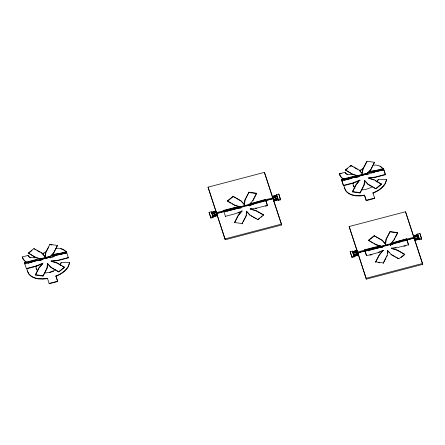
<?xml version="1.0" encoding="UTF-8"?>
<svg xmlns="http://www.w3.org/2000/svg" width="445" height="445" viewBox="0 0 445 445"><rect width="100%" height="100%" fill="white"/><g stroke="black" fill="none" stroke-linecap="round" stroke-linejoin="round"><path stroke-width="0.67" d="M259.53 218.501L257.978 219.735L249.812 214.879L246.58 211.197L246.096 215.853L242.03 223.551L234.487 222.5L238.181 215.313L242.052 210.919L238.253 215.658L234.56 222.845L234.487 222.5M246.168 216.198L246.308 214.868M246.447 213.539L246.58 211.197M404.783 254.585L397.318 250.324L391.394 248.499L391.322 248.154L397.24 249.979L404.705 254.24L399.004 258.767L390.916 254.251L387.684 250.574L387.195 255.23L383.206 263.273L386.021 257.944M387.478 253.578L387.684 250.574M45.301 256.737L45.829 252.07L49.896 244.372L57.433 245.423L53.817 252.955L50.674 256.492L40.562 259.14L35.811 257.677L28.274 253.071L33.976 248.544L42.064 253.055L45.373 257.082L42.142 253.4L40.985 252.76M45.373 257.082L45.902 252.415M233.136 196.69L227.434 201.212L227.362 200.867L233.063 196.345L241.229 201.201L244.461 204.884L244.917 199.866L248.983 192.168L256.52 193.225L252.832 200.411L249.762 204.288M244.461 204.884L244.989 200.211L248.983 192.168M362.553 172.621L362.931 169.289M373.132 243.209L368.466 240.244L374.167 235.716L382.327 240.578L385.565 244.255L386.021 239.243L390.087 231.545L397.624 232.596L393.931 239.783L390.866 243.665M385.565 244.255L386.093 239.588L390.087 231.545M59.958 265.098L61.132 262.661L69.687 262.461L68.285 266.277A22.239 14.59 -12 0 1 55.909 275.961L57.7 281.529L49.223 283.754L47.454 278.275L42.776 278.765L38.448 278.592A16.888 11.081 -12 0 1 28.903 273.903L27.345 270.916M386.716 179.335L385.314 183.151A22.239 14.59 -12 0 1 372.938 192.835L373.01 193.18A22.239 14.59 -12 0 0 385.392 183.496L386.716 179.335L378.161 179.535L376.982 181.972M36.067 266.85L36.462 265.81M353.091 183.724L353.491 182.684M60.325 264.836L61.132 262.661M377.354 181.71L377.939 180.492M57.127 263.151L51.203 261.321L51.131 260.976L57.055 262.806L64.592 267.412L58.89 271.934L50.797 267.423L47.565 263.74L47.081 268.396L43.015 276.1L35.478 275.043L35.4 274.699L39.093 267.512L42.965 263.117L36.44 265.882L26.372 268.524L26.444 268.869L36.512 266.227L42.447 263.713M35.478 275.043L38.86 268.457M57.433 245.423L53.745 252.61L50.602 256.148L40.489 258.795L35.739 257.332L28.274 253.071M252.905 200.756L256.598 193.569L249.055 192.513M368.883 178.122L375.396 177.371L385.42 174.74L385.348 174.395L375.324 177.027L368.16 177.85L374.084 179.68L381.621 184.286L375.919 188.808L367.826 184.297L364.594 180.614L364.11 185.27L360.044 192.974L352.501 191.917L352.429 191.572L356.122 184.386L359.994 179.991L353.464 182.756L343.401 185.398L341.81 180.581L354.37 177.288L358.931 176.765L357.758 176.398L357.83 176.743M352.501 191.917L356.195 184.731M374.462 162.297L370.774 169.484L367.631 173.022L357.519 175.669L352.768 174.206L345.303 169.946L351.005 165.418L359.093 169.929L362.325 173.611L362.859 168.944L366.925 161.246L374.462 162.297L370.846 169.829L367.704 173.366L357.591 176.014L352.841 174.551L345.303 169.946M375.591 261.877L379.285 254.69L383.156 250.29L379.357 255.035L375.663 262.222L375.591 261.877L383.134 262.928M394.315 239.532L394.932 238.331M395.544 237.135L397.697 232.941L390.159 231.889M46.213 251.826L48.716 247.086M43.015 276.1L47.009 268.051L47.493 263.396L50.724 267.078L58.89 271.934M242.102 223.896L242.725 222.711M243.354 221.527L245.857 216.787M363.242 168.7L366.997 161.591M360.044 192.974L364.038 184.925L364.522 180.269L367.754 183.952L375.919 188.808M386.644 256.759L387.272 255.575M39.166 267.857L42.609 263.952M356.629 184.241L358.347 182.289M50.14 258.094L50.841 256.876L50.068 257.75L54.218 255.992L66.733 252.71L68.391 257.866L58.373 260.497L51.203 261.321M250.212 203.782L251.108 202.775M249.156 205.546L249.929 204.672L253.305 203.788L253.383 204.133L249.228 205.89L249.156 205.546L253.305 203.788M249.228 205.89L249.929 204.672M366.046 174.59L367.943 174.095L367.87 173.75L367.092 174.624L371.247 172.866L383.762 169.584L385.348 174.395M392.662 241.646L394.009 240.128M390.254 244.922L391.033 244.049L394.409 243.165L394.481 243.51L390.332 245.267L390.254 244.922L394.409 243.165M390.332 245.267L391.033 244.049M28.347 253.416L31.979 250.535M58.812 271.589L64.519 267.067M257.9 219.391L263.607 214.863L256.142 210.602L250.218 208.777L250.29 209.122L256.214 210.947L263.679 215.208L263.607 214.863M261.087 217.266L262.122 216.442M345.893 169.879L347.45 168.644M350.043 166.586L351.005 165.418M375.841 188.463L381.543 183.941M368.538 240.589L374.239 236.061M401.151 257.466L404.26 254.996M55.475 269.603L53.767 270.738L49.484 272.318L44.756 273.108M372.504 186.477L370.796 187.612L366.513 189.192L361.785 189.982M35.149 257.366C32.685 257.994 29.392 257.955 28.007 255.441L22.25 256.949C23.207 259.535 25.232 261.871 27.94 262.633L47.915 257.394L49.434 256.509M22.25 256.949C23.057 259.702 25.215 262.172 28.013 262.978L47.988 257.738L51.03 255.97L54.802 254.484L57.238 254.106L59.858 254.629L66.711 252.832C64.798 248.855 59.569 247.609 55.519 248.449M226.054 210.129L227.028 210.429L247.003 205.195L247.075 205.54L248.088 204.95M352.173 174.234C349.714 174.868 346.421 174.829 345.036 172.315L339.279 173.823C340.236 176.409 342.255 178.745 344.97 179.507L364.939 174.268L366.463 173.383M42.364 253.845L46.53 251.442M43.032 253.845L44.222 253.161M359.393 170.719L363.559 168.316M360.061 170.719L361.251 170.035M362.441 169.345L363.632 168.661M53.979 255.258L56.354 254.256L66.377 251.625L66.566 252.321L54.051 255.602L53.979 255.258L66.494 251.981L66.566 252.321M54.051 255.602L56.426 254.601M51.92 257.338L54.296 256.337M249.69 203.944L265.465 199.427L265.582 199.777M242.052 210.919L235.527 213.678L225.459 216.32M237.975 213.022L239.755 212.265M371.008 172.132L373.383 171.13L383.406 168.499L383.523 168.85L371.008 172.132L371.08 172.476L383.596 169.195L383.406 168.499M371.08 172.476L373.455 171.475M360.066 180.336L353.541 183.101L343.473 185.743L341.81 180.581M390.793 243.32L406.569 238.798L406.68 239.154L406.758 239.499L364.805 250.496L364.616 249.801L374.684 247.159L380.681 245.974L380.753 246.313L376.003 244.85M383.156 250.29L376.626 253.055L366.558 255.697L364.972 250.88L357.774 252.771L357.958 253.633M378.484 252.649L380.264 251.892M382.044 251.141L383.228 250.635M51.587 255.38C54.095 254.295 57.11 253.083 59.78 254.284L66.633 252.487M367.987 172.499L371.759 171.013L375.563 170.797M49.556 272.663L53.839 271.083M212.821 212.688L212.894 213.033L212.632 211.959L215.908 211.102L216.047 211.759L208.032 187.167L264.419 172.382L272.368 196.49L275.633 195.633L276.05 197.18L272.718 197.864L273.007 198.743L265.76 200.561M339.279 173.823L339.351 174.167L341.271 173.667M209.089 212.332L211.342 211.737L212.955 216.632L213.138 217.488L210.886 218.083L209.089 212.332L210.886 218.083M276.712 195.505L276.529 194.643L278.787 194.053L280.578 199.805L278.325 200.4L278.086 199.666L273.703 200.856L281.646 224.97L225.259 239.755L217.31 215.641L214.028 216.465L213.617 214.957L216.893 214.095L213.689 215.13M272.334 196.557L275.633 195.633M212.632 211.959L215.975 211.275L208.032 187.167M272.991 196.384L275.561 195.461M211.586 212.465L211.692 212.983L216.142 211.787L216.615 213.528C216.693 211.025 212.293 215.708 212.699 212.137M272.785 198.036L272.535 197.002L276.879 195.895L276.773 195.377M212.866 212.649L212.983 213.027L216.259 212.17L216.454 213.027M272.646 197.385L275.911 196.529M211.837 213.422L212.966 213.127M275.828 196.534L275.755 196.189L275.9 196.629L277.024 196.328M24.425 262.628L34.493 259.986L37.102 259.685L37.174 260.03L24.614 263.323L24.425 262.628L24.614 263.323M265.465 199.427L265.654 200.122L223.702 211.119L223.512 210.424L233.581 207.782L239.577 206.597L239.649 206.942L238.464 206.575M341.454 179.502L351.522 176.86L354.131 176.559L354.203 176.904L341.643 180.197L341.454 179.502L341.643 180.197M216.142 211.787L216.353 212.582L211.915 213.767L211.731 212.905M272.746 197.797L277.096 196.673L277.941 199.232M24.503 262.973L37.102 259.685M216.431 212.666L233.658 208.127L236.262 207.826L236.189 207.481M273.007 198.743L272.824 197.88L255.513 202.397L253.138 203.404L253.066 203.059M341.526 179.847L354.131 176.559M265.476 206.191L267.478 205.668L265.721 200.283L247.075 205.54M376.242 170.874L376.809 171.158L383.662 169.361L383.735 169.706L382.528 168.255M24.859 264.052L24.787 263.707L37.341 260.414L41.902 259.891L40.729 259.53L40.801 259.874L42.069 259.541M40.729 259.53L50.841 256.876M216.837 213.895L216.899 214.229L216.676 213.394L223.868 211.509L225.532 216.665M236.501 208.56L236.429 208.215L239.816 207.326L241.062 208.032L236.501 208.56L223.946 211.853L223.868 211.509M277.758 198.37L277.869 198.887L273.519 199.994L273.775 201.029L277.04 200.172L276.618 198.626L273.352 199.482L273.063 198.609L265.821 200.506L267.478 205.668M357.758 176.398L367.87 173.75M217.271 213.355L227.1 210.774L227.028 210.429M339.351 174.167C340.308 176.754 342.333 179.09 345.042 179.852L364.349 174.79M376.32 171.219L376.887 171.503L383.112 169.868M28.163 263.184L32.129 262.144M45.229 258.712L47.126 258.217M250.001 205.017L239.888 207.67L239.816 207.326M253.383 204.133L265.893 200.851M343.868 180.409L345.848 179.886M347.172 179.541L351.138 178.501M372.637 172.86L374.612 172.343M381.198 170.619L383.178 170.101M39.143 260.486L41.096 259.975M227.184 211.186L237.58 208.455M356.172 177.36L358.125 176.849M275.933 198.865L273.325 199.549L276.618 198.626M213.806 215.68L213.884 216.025L213.656 215.196L216.276 214.507M212.682 215.975L217.127 214.779L225.259 239.755M213.856 215.641L213.967 216.02L217.238 215.163L217.377 215.819M273.636 200.378L276.901 199.521M213.95 216.12L212.827 216.415L211.692 212.983M276.74 199.182L276.885 199.621L278.014 199.321M210.702 217.221L212.955 216.632M280.4 198.943L278.142 199.538L276.529 194.643M212.571 215.463L212.899 216.76L217.338 215.58M267.406 205.323L257.382 207.948L250.218 208.777M57.7 281.529L57.627 281.184L49.15 283.409L49.223 283.754M364.483 195.149L366.179 200.283L374.657 198.058L374.729 198.403L366.252 200.628L364.483 195.149L359.805 195.639L355.477 195.466A16.888 11.081 -12 0 1 345.932 190.777L344.374 187.79M225.075 238.893L281.463 224.108L281.646 224.97M356.918 250.479L349.136 226.538L405.523 211.753L413.466 235.867L416.731 235.01L416.904 235.522L417.154 236.556L413.889 237.413L418.2 236.05L419.429 239.772L421.682 239.182L419.891 233.43L417.632 234.02L418.128 235.705L416.998 236L416.854 235.566M350.193 251.703L352.446 251.114L354.059 256.003L354.242 256.865L351.984 257.46L350.193 251.703L351.984 257.46M353.736 251.336C362.358 250.34 352.056 249.968 353.986 252.371L353.925 252.065L354.226 253.06L357.502 252.198L357.246 251.164L352.796 252.36M416.665 234.838L413.438 235.933L416.731 235.01M353.775 251.575L356.395 250.891M413.889 237.413L413.639 236.378L417.983 235.266M353.803 251.508L354.087 252.404L357.363 251.542L357.552 252.404M413.75 236.757L417.015 235.9M354.07 252.504L352.941 252.799L352.446 251.114M352.685 251.842L353.013 253.144L357.457 251.959M357.246 251.164L357.535 252.037L374.757 247.503L377.366 247.203L377.293 246.858M406.864 239.933L414.106 238.114L413.928 237.252L396.617 241.774L394.242 242.781L394.17 242.436M367.158 249.506L368.132 249.806L400.044 241.802L399.404 241.179M399.972 241.457L406.825 239.66L406.897 240.005M377.605 247.932L377.532 247.587L380.92 246.702L382.166 247.409L377.605 247.932L365.045 251.225L364.972 250.88M406.925 239.883L408.582 245.039L406.925 239.883L414.167 237.986L414.456 238.859L417.722 238.003L418.139 239.549L414.874 240.406L414.623 239.371L418.968 238.264L418.862 237.747M357.502 252.198L357.719 252.899L368.204 250.151L368.132 249.806M380.92 246.702L380.992 247.047L391.105 244.394M394.481 243.51L406.997 240.228M378.684 247.832L368.288 250.557L368.36 250.902M354.721 254.329C363.126 253.166 353.725 253.288 354.86 254.985M417.722 238.003L414.456 238.859M355.416 254.401L358.036 253.711M415.079 238.754L417.649 237.83M353.781 255.352L358.231 254.156L366.363 279.132L422.75 264.347L414.623 239.371M354.787 254.507L355.071 255.397L358.342 254.54L366.363 279.132M414.734 239.749L418 238.893M358.231 254.156L358.481 255.191L355.21 256.053L355.054 255.497L353.925 255.792L353.013 253.144M417.916 238.904L417.844 238.559L417.989 238.993L419.112 238.698M351.8 256.598L354.059 256.003M417.632 234.02L419.246 238.915L421.498 238.32M353.82 255.274L354.003 256.136L358.442 254.952M414.807 240.233L419.19 239.043L419.006 238.181M408.51 244.694L398.486 247.325L391.322 248.154M369.99 255.163L372.003 254.635M403.904 246.269L405.912 245.74M366.179 278.27L422.566 263.485M373.661 171.075L371.831 171.358L368.06 172.844L365.017 174.612L364.939 174.268M33.981 257.9L35.222 257.711M352.251 177.127L354.203 176.904M236.429 208.215L240.99 207.687M255.502 208.521L256.804 208.371M35.222 260.253L37.174 260.03M51.131 260.976L58.295 260.153L68.319 257.522L68.391 257.866M377.532 247.587L382.094 247.064M394.648 248.121L395.955 247.971M364.555 195.494L359.877 195.984L355.549 195.811M373.878 165.089C377.582 164.822 381.61 166.074 383.662 169.361M352.429 191.572L359.972 192.629M378.406 262.6L379.78 262.795M50.652 244.811L52.026 245M35.4 274.699L42.943 275.755M60.804 248.855L62.434 249.356M368.888 178.401L374.156 180.025M380.681 245.974L375.93 244.505L368.466 240.244M380.992 247.047L382.166 247.409M239.577 206.597L234.827 205.128L227.362 200.867M237.274 206.207L234.899 205.473L232.029 203.838M367.231 249.851L368.204 250.151M258.378 202.147L258.945 202.425M346.627 174.179L347.684 174.713M30.655 257.839L29.07 257.038L28.007 255.441M351.077 165.763L352.813 166.73M353.97 167.376L357.435 169.311M374.167 235.716L382.255 240.233L385.487 243.91M390.988 254.596L394.454 256.531M395.611 257.177L398.503 258.79M233.063 196.345L241.151 200.856L244.388 204.539M251.041 215.869L252.198 216.509M253.355 217.154L256.242 218.768M34.627 249.211L35.784 249.856M36.941 250.502L39.828 252.115M375.302 180.681L381.621 184.286M374.278 243.866L375.43 244.522M228.007 201.541L230.883 203.181M57.7 263.479L61.143 265.442M62.294 266.099L64.592 267.412M380.008 166.397L381.604 167.448M62.979 249.523L65.109 250.924L66.711 252.832M359.165 170.274L361.996 173.494M387.756 250.919L389.375 252.76M246.652 211.542L249.884 215.224M345.109 172.66L346.099 173.912M353.247 185.559L354.921 188.185M354.326 187.479L353.319 185.904L353.019 183.379M36.217 268.685L37.558 270.783M36.963 270.082L36.29 269.03L35.989 266.505M417.154 236.556L416.932 235.911M418.139 239.549L417.989 238.993M358.481 255.191L358.542 255.397M276.05 197.18L275.9 196.629M277.04 200.172L276.885 199.621M421.682 239.182L419.891 233.43M413.639 236.378L413.928 237.252M413.438 236.078L405.523 211.753M413.822 237.241L414.106 238.114M415.018 240.884L422.75 264.347M383.479 168.844L383.596 169.195M385.42 174.74L383.762 169.584M406.758 239.499L406.569 238.798M372.938 192.835L374.729 198.403M364.616 249.801L364.805 250.496M365.045 251.225L366.435 255.441M349.136 226.538L357.079 250.652M357.774 252.771L358.064 253.644M357.869 253.199L358.003 253.6L357.941 253.266M354.91 255.057L355.054 255.497M354.003 256.136L354.242 256.865M280.578 199.805L278.787 194.053M272.535 197.002L272.824 197.88M273.519 199.994L281.463 224.108M272.334 196.701L264.419 172.382M265.537 199.772L265.654 200.122M216.676 213.394L216.96 214.268M216.765 213.822L216.899 214.229M212.899 216.76L213.138 217.488M55.909 275.961L57.627 281.184M24.787 263.707L26.444 268.869M417.905 238.865L417.694 238.069M275.817 196.495L275.605 195.7M217.127 214.779L217.238 215.163M217.255 215.158L217.438 216.02M416.704 235.077L416.804 235.494M355.071 255.397L355.21 256.053M354.087 252.404L354.226 253.06M276.69 199.11L276.545 198.453M213.967 216.02L214.106 216.676M212.983 213.027L213.122 213.683M357.068 250.858L356.957 250.274M215.964 211.481L215.853 210.902M419.246 238.915L419.429 239.772M417.872 234.749L418.2 236.05M416.998 236L417.076 236.345M414.167 237.986L414.351 238.848M376.809 171.158L376.887 171.503M378.161 179.535L378.233 179.88M371.247 172.866L371.325 173.211M367.631 173.022L367.704 173.366M381.932 246.981L382.01 247.325M366.179 200.283L366.252 200.628M357.519 175.669L357.591 176.014M354.37 177.288L354.443 177.633M344.97 179.507L345.042 179.852M343.401 185.398L343.473 185.743M357.535 252.037L357.719 252.899M353.675 254.835L353.858 255.697M277.903 198.809L278.325 200.4M276.918 195.811L277.096 196.673M273.063 198.609L273.247 199.471M223.512 210.424L223.702 211.119M211.342 211.737L211.525 212.599M69.687 262.461L68.358 266.622A22.239 14.59 -12 0 1 55.981 276.306M66.733 252.71L66.806 253.055M66.377 251.625L66.45 251.97M59.78 254.284L59.858 254.629M49.896 244.372L49.968 244.717M50.602 256.148L50.674 256.492M47.915 257.394L47.988 257.738M47.454 278.275L47.532 278.62L42.854 279.11L38.52 278.937A16.888 11.081 -12 0 1 28.975 274.248L27.418 271.261L26.884 268.291M40.489 258.795L40.562 259.14M33.976 248.544L34.048 248.889M27.94 262.633L28.013 262.978M343.913 185.165L344.447 188.135L346.004 191.122A16.888 11.081 -12 0 0 355.549 195.817"/></g></svg>
